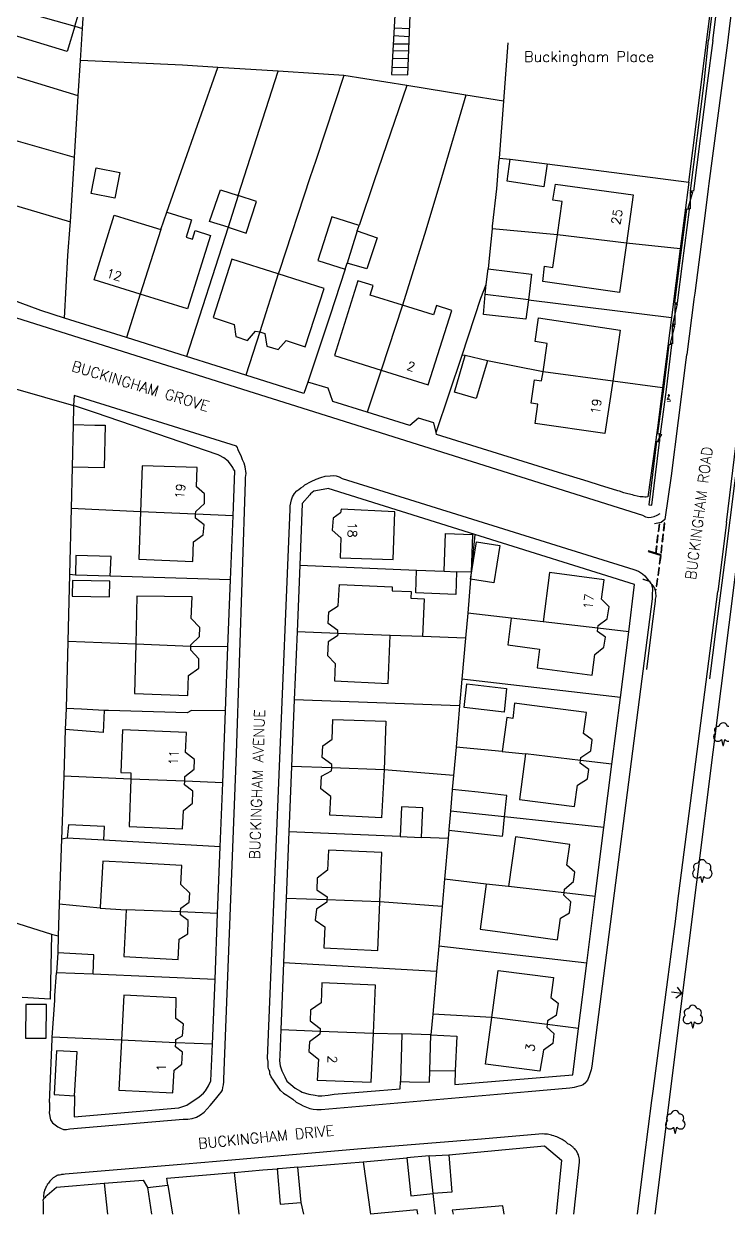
# Model space of a CAD drawing. Extents: x 427500 to 429848, y 434500 to 436505.
# Drawn here: x 428332.9 to 428426.8, y 435500 to 435658.7 of the extents above; entities that cross this region are included whole.
import ezdxf

# ---------------------------------------------------------------- set-up
doc = ezdxf.new("R2010")
doc.units = 0
doc.layers.get('0').update_dxf_attribs({"color": 222})
doc.layers.add('LPTIP_Ex_Base', color=8, linetype='Continuous')
doc.styles.add('MtXpl_Romans', font='romans__.ttf')
doc.styles.get("Standard").update_dxf_attribs({"font": 'romans.shx'})

# ---------------------------------------------------------------- blocks, each defined once
blk = doc.blocks.new('GATE')
at = {"color": 0, "linetype": 'ByBlock', "flags": 128}
for points in [[(-0.450902, 0), (-0.451904, 0.007014), (-0.455912, 0.014028), (-0.460922, 0.019038), (-0.467936, 0.023046), (-0.475952, 0.024048), (-0.482966, 0.023046), (-0.48998, 0.019038), (-0.49499, 0.014028), (-0.498998, 0.007014), (-0.5, 0), (-0.498998, -0.007014), (-0.49499, -0.014028), (-0.48998, -0.019038), (-0.482966, -0.023046), (-0.475952, -0.024048), (-0.467936, -0.023046), (-0.460922, -0.019038), (-0.455912, -0.014028), (-0.451904, -0.007014)], [(-0.475952, 0.024048), (-0.475952, 0.078156), (0.475952, -0.078156), (0.475952, -0.024048)], [(-0.475952, -0.024048), (-0.475952, -0.078156), (0.475952, 0.078156), (0.475952, 0.024048)], [(-0.450902, 0), (-0.451904, -0.007014)], [(0.5, 0), (0.498998, 0.007014), (0.49499, 0.014028), (0.48998, 0.019038), (0.482966, 0.023046), (0.475952, 0.024048), (0.467936, 0.023046), (0.460922, 0.019038), (0.455912, 0.014028), (0.451904, 0.007014), (0.450902, 0), (0.451904, -0.007014), (0.455912, -0.014028), (0.460922, -0.019038), (0.467936, -0.023046), (0.475952, -0.024048), (0.482966, -0.023046), (0.48998, -0.019038), (0.49499, -0.014028), (0.498998, -0.007014)], [(0.5, 0), (0.498998, -0.007014)]]:
    blk.add_lwpolyline(points, dxfattribs=at)
blk = doc.blocks.new('CIRCL')
at = {"color": 0, "linetype": 'ByBlock', "flags": 128}
for points in [[(0.5, 0), (0.475, 0.154), (0.404, 0.293), (0.293, 0.404), (0.154, 0.475), (0, 0.5), (-0.154, 0.475), (-0.293, 0.404), (-0.404, 0.293), (-0.475, 0.154), (-0.5, 0), (-0.475, -0.154), (-0.404, -0.293), (-0.293, -0.404), (-0.154, -0.475), (0, -0.5), (0.154, -0.475), (0.293, -0.404), (0.404, -0.293), (0.475, -0.154)], [(0.5, 0), (0.475, -0.154)]]:
    blk.add_lwpolyline(points, dxfattribs=at)

msp = doc.modelspace()

# ---------------------------------------------------------------- linework, layer by layer
at = {"layer": 'LPTIP_Ex_Base', "color": 251, "true_color": 0x636466}
for p, q in [((428421.51, 435637.6), (428426.05, 435673.35)), ((428340.7, 435658.1), (428341.43, 435669.6)), ((428330.35, 435661.05), (428339.67, 435658.39)), ((428339.67, 435658.39), (428340.65, 435661.6)), ((428382.33, 435659.87), (428381.9, 435651.95)), ((428384.05, 435651.9), (428384.4, 435659.88)), ((428338.65, 435655.05), (428329.4, 435657.85)), ((428339.67, 435658.39), (428338.65, 435655.05)), ((428339.67, 435658.39), (428340.7, 435658.1)), ((428340.43, 435653.85), (428340.7, 435658.1)), ((428384.32, 435658.04), (428382.24, 435658.15)), ((428384.23, 435656), (428382.12, 435656)), ((428382.18, 435657.15), (428384.28, 435657.04)), ((428397.4, 435656.2), (428396.82, 435648.41)), ((428384.14, 435654.04), (428382.02, 435654.1)), ((428382.07, 435655.15), (428384.19, 435655.1)), ((428340.13, 435649.1), (428324.89, 435653.78)), ((428340.13, 435649.1), (428340.43, 435653.85)), ((428354.05, 435653.2), (428340.43, 435653.85)), ((428353.85, 435639.05), (428358.73, 435652.91)), ((428358.73, 435652.91), (428354.05, 435653.2)), ((428366.77, 435652.4), (428358.73, 435652.91)), ((428381.95, 435652.95), (428384.09, 435652.9)), ((428361.46, 435635.84), (428366.77, 435652.4)), ((428372.15, 435652.06), (428366.77, 435652.4)), ((428375.55, 435651.85), (428371.8, 435640.5)), ((428375.55, 435651.85), (428372.15, 435652.06)), ((428383.95, 435650.49), (428375.55, 435651.85)), ((428381.9, 435651.95), (428384.05, 435651.9)), ((428383.95, 435650.49), (428379.6, 435637.77)), ((428391.79, 435649.23), (428383.95, 435650.49)), ((428339.62, 435640.89), (428340.13, 435649.1)), ((428391.79, 435649.23), (428388.55, 435638.2)), ((428396.82, 435648.41), (428391.79, 435649.23)), ((428396.82, 435648.41), (428396.25, 435640.8)), ((428339.62, 435640.89), (428328.12, 435644.2)), ((428339.08, 435632.31), (428339.62, 435640.89)), ((428371.8, 435640.5), (428371, 435638.2)), ((428396.15, 435640.25), (428395.9, 435636.7)), ((428396.25, 435640.8), (428396.15, 435640.25)), ((428396.25, 435640.8), (428397.7, 435640.67)), ((428397.3, 435637.75), (428397.7, 435640.67)), ((428397.7, 435640.67), (428402.65, 435640.05)), ((428402.65, 435640.05), (428402.2, 435637)), ((428402.65, 435640.05), (428421.51, 435637.6)), ((428341.84, 435636.09), (428342.52, 435639.54)), ((428342.52, 435639.54), (428345.69, 435638.91)), ((428345.69, 435638.91), (428345, 435635.47)), ((428351.93, 435633.59), (428353.85, 435639.05)), ((428319.34, 435638.22), (428339.08, 435632.31)), ((428371, 435638.2), (428366.95, 435625.85)), ((428379.6, 435637.77), (428377.57, 435631.82)), ((428388.55, 435638.2), (428386.45, 435631.2)), ((428395.9, 435636.7), (428395.3, 435631.75)), ((428402.2, 435637), (428397.3, 435637.75)), ((428403.4, 435635.2), (428403.75, 435637.35)), ((428403.75, 435637.35), (428414.11, 435635.91)), ((428421.51, 435637.6), (428420.38, 435628.7)), ((428345, 435635.47), (428341.84, 435636.09)), ((428357.65, 435632.35), (428359.1, 435636.6)), ((428359.1, 435636.6), (428361.46, 435635.84)), ((428361.46, 435635.84), (428360.1, 435631.6)), ((428363.9, 435635.05), (428361.46, 435635.84)), ((428362.5, 435630.8), (428363.9, 435635.05)), ((428404.65, 435635.05), (428403.4, 435635.2)), ((428404.02, 435630.6), (428404.65, 435635.05)), ((428414.11, 435635.91), (428413.21, 435629.47)), ((428351.12, 435631.3), (428351.93, 435633.59)), ((428351.93, 435633.59), (428355.22, 435632.58)), ((428287.8, 435633.45), (428363.57, 435609.54)), ((428339.05, 435631.85), (428339.08, 435632.31)), ((428342.25, 435624.6), (428344.93, 435633.21)), ((428344.93, 435633.21), (428346.9, 435632.6)), ((428346.9, 435632.6), (428351.12, 435631.3)), ((428355.22, 435632.58), (428354.51, 435630.26)), ((428360.1, 435631.6), (428357.65, 435632.35)), ((428373.94, 435632.98), (428372.08, 435627.18)), ((428377.57, 435631.82), (428373.94, 435632.98)), ((428338.75, 435627.83), (428339.05, 435631.85)), ((428351.12, 435631.3), (428348.4, 435622.67)), ((428360.1, 435631.6), (428354.57, 435614.36)), ((428357.75, 435630.5), (428354.7, 435620.7)), ((428355.35, 435630), (428355.7, 435631.15)), ((428355.7, 435631.15), (428357.75, 435630.5)), ((428360.1, 435631.6), (428362.5, 435630.8)), ((428377.32, 435631.1), (428375.97, 435626.83)), ((428377.32, 435631.1), (428377.57, 435631.82)), ((428377.32, 435631.1), (428380, 435630.2)), ((428386.45, 435631.2), (428383.34, 435621.21)), ((428395.3, 435631.4), (428394.95, 435627.9)), ((428395.3, 435631.75), (428395.3, 435631.4)), ((428404.02, 435630.6), (428395.3, 435631.4)), ((428403.4, 435626.25), (428404.02, 435630.6)), ((428413.21, 435629.47), (428404.02, 435630.6)), ((428354.51, 435630.26), (428355.35, 435630)), ((428380, 435630.2), (428378.6, 435626.05)), ((428413.21, 435629.47), (428412.3, 435622.9)), ((428420.38, 435628.7), (428413.21, 435629.47)), ((428420.38, 435628.7), (428419.22, 435619.58)), ((428338.28, 435619.48), (428338.75, 435627.83)), ((428360.6, 435627.35), (428358.1, 435619.55)), ((428366.8, 435625.38), (428360.6, 435627.35)), ((428372.08, 435627.18), (428375.7, 435626.01)), ((428394.95, 435627.9), (428394.76, 435626.07)), ((428366.95, 435625.85), (428366.8, 435625.38)), ((428375.7, 435626.01), (428373.65, 435619.76)), ((428375.7, 435626.01), (428375.97, 435626.83)), ((428378.6, 435626.05), (428375.97, 435626.83)), ((428394.53, 435623.97), (428394.76, 435626.07)), ((428394.76, 435626.07), (428400.57, 435625.34)), ((428402.05, 435624.35), (428402.3, 435626.4)), ((428402.3, 435626.4), (428403.4, 435626.25)), ((428348.4, 435622.67), (428342.25, 435624.6)), ((428366.8, 435625.38), (428364.32, 435617.66)), ((428372.9, 435623.45), (428366.8, 435625.38)), ((428377.42, 435624.46), (428374.3, 435614.5)), ((428379.45, 435623.85), (428377.42, 435624.46)), ((428393.8, 435622.15), (428394.53, 435623.97)), ((428394.38, 435622.62), (428394.53, 435623.97)), ((428400.57, 435625.34), (428400.14, 435621.9)), ((428412.3, 435622.9), (428402.05, 435624.35)), ((428348.4, 435622.67), (428346.58, 435616.88)), ((428354.7, 435620.7), (428348.4, 435622.67)), ((428370.4, 435615.65), (428372.9, 435623.45)), ((428379.05, 435622.55), (428379.45, 435623.85)), ((428383.34, 435621.21), (428379.05, 435622.55)), ((428394.15, 435619.95), (428394.38, 435622.62)), ((428400.14, 435621.9), (428394.38, 435622.62)), ((428335.15, 435620.5), (428331.17, 435621.95)), ((428383.34, 435621.21), (428380.51, 435612.56)), ((428387.5, 435619.9), (428383.34, 435621.21)), ((428387.9, 435621.15), (428387.5, 435619.9)), ((428389.95, 435620.5), (428387.9, 435621.15)), ((428391.31, 435614.53), (428393.8, 435622.15)), ((428400.14, 435621.9), (428399.8, 435619.35)), ((428400.14, 435621.9), (428419.22, 435619.58)), ((428338.28, 435619.48), (428335.15, 435620.5)), ((428346.58, 435616.88), (428338.28, 435619.48)), ((428358.1, 435619.55), (428360.9, 435618.65)), ((428373.65, 435619.76), (428370.75, 435610.95)), ((428386.8, 435610.6), (428389.95, 435620.5)), ((428399.8, 435619.35), (428394.15, 435619.95)), ((428401.05, 435616.35), (428401.5, 435619.5)), ((428401.5, 435619.5), (428412.39, 435617.89)), ((428419.22, 435619.58), (428418.03, 435610.2)), ((428360.9, 435618.65), (428361.15, 435617.05)), ((428364.32, 435617.66), (428362.46, 435611.88)), ((428362.7, 435616.5), (428363.75, 435617.75)), ((428363.75, 435617.75), (428364.32, 435617.66)), ((428364.32, 435617.66), (428365, 435617.45)), ((428412.39, 435617.89), (428411.38, 435611.09)), ((428426.57, 435592.25), (428429.75, 435618.5)), ((428354.57, 435614.36), (428346.58, 435616.88)), ((428361.15, 435617.05), (428362.7, 435616.5)), ((428365, 435617.45), (428365.25, 435615.75)), ((428366.8, 435615.3), (428367.85, 435616.5)), ((428367.85, 435616.5), (428370.4, 435615.65)), ((428402.65, 435616.1), (428401.05, 435616.35)), ((428402.09, 435612.34), (428402.65, 435616.1)), ((428365.25, 435615.75), (428366.8, 435615.3)), ((428374.3, 435614.5), (428380.51, 435612.56)), ((428387.84, 435604.22), (428391.31, 435614.53)), ((428390.3, 435609.6), (428391.7, 435614.5)), ((428391.7, 435614.5), (428391.31, 435614.53)), ((428394.68, 435613.8), (428391.7, 435614.5)), ((428362.46, 435611.88), (428354.57, 435614.36)), ((428394.68, 435613.8), (428393.2, 435608.75)), ((428402.09, 435612.34), (428394.68, 435613.8)), ((428370.2, 435609.45), (428362.46, 435611.88)), ((428380.51, 435612.56), (428378.66, 435606.92)), ((428380.51, 435612.56), (428386.8, 435610.6)), ((428400.5, 435608.15), (428400.95, 435611.25)), ((428400.95, 435611.25), (428401.9, 435611.1)), ((428401.9, 435611.1), (428402.09, 435612.34)), ((428411.38, 435611.09), (428402.09, 435612.34)), ((428331.75, 435610.06), (428339.51, 435607.85)), ((428370.75, 435610.95), (428370.2, 435609.45)), ((428373.45, 435610.15), (428370.75, 435610.95)), ((428374.05, 435608.35), (428373.45, 435610.15)), ((428411.38, 435611.09), (428410.35, 435604.1)), ((428418.03, 435610.2), (428411.38, 435611.09)), ((428418.03, 435610.2), (428417.35, 435604.85)), ((428339.6, 435609.15), (428339.51, 435607.85)), ((428361.25, 435602.4), (428339.6, 435609.15)), ((428363.57, 435609.54), (428373.17, 435606.51)), ((428378.66, 435606.92), (428374.05, 435608.35)), ((428393.2, 435608.75), (428390.3, 435609.6)), ((428401.4, 435608), (428400.5, 435608.15)), ((428339.49, 435607.55), (428339.45, 435605.3)), ((428339.51, 435607.85), (428339.49, 435607.55)), ((428342.45, 435606.84), (428339.51, 435607.85)), ((428358.8, 435601.25), (428342.45, 435606.84)), ((428373.17, 435606.51), (428415.35, 435593.2)), ((428384.35, 435605.15), (428378.66, 435606.92)), ((428401.05, 435605.45), (428401.4, 435608)), ((428339.45, 435605.3), (428339.32, 435599.63)), ((428339.45, 435605.3), (428342.35, 435605.23)), ((428342.35, 435605.23), (428343.71, 435605.2)), ((428343.71, 435605.2), (428343.58, 435599.53)), ((428385.5, 435606.15), (428384.35, 435605.15)), ((428387.55, 435605.5), (428385.5, 435606.15)), ((428387.84, 435604.22), (428387.55, 435605.5)), ((428410.35, 435604.1), (428401.05, 435605.45)), ((428387.9, 435603.95), (428387.84, 435604.22)), ((428404.15, 435598.9), (428387.9, 435603.95)), ((428417.35, 435604.85), (428416.05, 435595.65)), ((428421.54, 435535.8), (428430.15, 435604.4)), ((428361.35, 435602.25), (428361.25, 435602.4)), ((428361.4, 435602.05), (428361.35, 435602.25)), ((428361.5, 435601.8), (428361.4, 435602.05)), ((428361.85, 435601.1), (428361.5, 435601.8)), ((428358.95, 435601.15), (428358.8, 435601.25)), ((428359.55, 435600.85), (428358.95, 435601.15)), ((428360.1, 435600.4), (428359.55, 435600.85)), ((428360.45, 435600), (428360.1, 435600.4)), ((428362.05, 435600.6), (428361.85, 435601.1)), ((428362.25, 435600.15), (428362.05, 435600.6)), ((428362.4, 435599.65), (428362.25, 435600.15)), ((428339.32, 435599.63), (428339.17, 435594.1)), ((428343.58, 435599.53), (428339.32, 435599.63)), ((428348.65, 435599.8), (428348.43, 435593.67)), ((428356, 435599.55), (428348.65, 435599.8)), ((428355.9, 435597), (428356, 435599.55)), ((428360.75, 435599.55), (428360.45, 435600)), ((428360.85, 435599.35), (428360.75, 435599.55)), ((428360.77, 435593.1), (428361, 435599.1)), ((428361, 435599.1), (428360.85, 435599.35)), ((428362.5, 435598.75), (428362.4, 435599.65)), ((428362.45, 435598.25), (428362.5, 435598.75)), ((428408.1, 435597.7), (428404.15, 435598.9)), ((428356.95, 435596.05), (428355.9, 435597)), ((428361.25, 435561.45), (428362.45, 435597.7)), ((428362.45, 435597.7), (428362.45, 435598.25)), ((428369.8, 435596.85), (428370.1, 435597.05)), ((428370.1, 435597.05), (428370.35, 435597.25)), ((428370.35, 435597.25), (428371.2, 435597.7)), ((428371.2, 435597.7), (428371.85, 435598)), ((428371.85, 435598), (428372.45, 435598.25)), ((428372.45, 435598.25), (428373.05, 435598.4)), ((428373.05, 435598.4), (428373.7, 435598.45)), ((428373.7, 435598.45), (428374.1, 435598.5)), ((428374.1, 435598.5), (428374.5, 435598.45)), ((428374.5, 435598.45), (428374.9, 435598.3)), ((428374.9, 435598.3), (428375.3, 435598.1)), ((428375.3, 435598.1), (428414.2, 435585.95)), ((428409.6, 435597.2), (428408.1, 435597.7)), ((428412.05, 435596.45), (428409.6, 435597.2)), ((428356.95, 435594.75), (428356.95, 435596.05)), ((428368.55, 435595.25), (428368.7, 435595.65)), ((428368.7, 435595.65), (428368.95, 435596.1)), ((428368.95, 435596.1), (428369.25, 435596.45)), ((428369.25, 435596.45), (428369.55, 435596.65)), ((428369.55, 435596.65), (428369.8, 435596.85)), ((428371, 435595.9), (428370, 435594.75)), ((428371.1, 435596.05), (428371, 435595.9)), ((428371.55, 435596.4), (428371.1, 435596.05)), ((428373.25, 435596.7), (428371.55, 435596.4)), ((428373.45, 435596.75), (428373.25, 435596.7)), ((428392.98, 435590.63), (428373.45, 435596.75)), ((428412.3, 435596.4), (428412.05, 435596.45)), ((428412.85, 435596.2), (428412.3, 435596.4)), ((428413.4, 435596.05), (428412.85, 435596.2)), ((428414, 435595.9), (428413.4, 435596.05)), ((428414.25, 435595.85), (428414, 435595.9)), ((428415.05, 435595.65), (428414.25, 435595.85)), ((428415.45, 435595.65), (428415.05, 435595.65)), ((428415.65, 435595.6), (428415.45, 435595.65)), ((428415.85, 435595.6), (428415.65, 435595.6)), ((428416.05, 435595.65), (428415.85, 435595.6)), ((428339.17, 435594.1), (428338.95, 435585.3)), ((428348.43, 435593.67), (428339.17, 435594.1)), ((428355.8, 435593.7), (428356.95, 435594.75)), ((428366.9, 435558.65), (428368.4, 435594)), ((428368.4, 435594.45), (428368.45, 435594.85)), ((428368.4, 435594), (428368.4, 435594.45)), ((428368.45, 435594.85), (428368.55, 435595.25)), ((428370, 435594.75), (428369.67, 435586.56)), ((428375.2, 435594), (428375.1, 435593.5)), ((428382.35, 435593.65), (428375.2, 435594)), ((428348.43, 435593.67), (428348.2, 435587.35)), ((428355.78, 435593.33), (428348.43, 435593.67)), ((428355.75, 435592.8), (428355.78, 435593.33)), ((428356.9, 435591.9), (428355.75, 435592.8)), ((428355.78, 435593.33), (428355.8, 435593.7)), ((428360.77, 435593.1), (428355.78, 435593.33)), ((428360.44, 435584.6), (428360.77, 435593.1)), ((428374.1, 435592.8), (428374, 435591.2)), ((428375.1, 435593.5), (428374.1, 435592.8)), ((428382.1, 435587.3), (428382.35, 435593.65)), ((428415.35, 435593.2), (428415.75, 435593)), ((428415.75, 435593), (428416.2, 435592.9)), ((428416.2, 435592.9), (428416.5, 435592.95)), ((428416.5, 435592.95), (428416.9, 435593.05)), ((428416.9, 435593.05), (428417.3, 435593.2)), ((428417.3, 435593.2), (428417.7, 435593.45)), ((428426.57, 435592.25), (428425.39, 435583.04)), ((428356.8, 435590.6), (428356.9, 435591.9)), ((428374, 435591.2), (428375.15, 435590.2)), ((428388.92, 435585.73), (428389.11, 435590.78)), ((428389.11, 435590.78), (428392.71, 435590.65)), ((428392.71, 435590.65), (428392.52, 435585.6)), ((428392.98, 435590.63), (428392.52, 435585.6)), ((428414.3, 435583.95), (428392.98, 435590.63)), ((428355.4, 435587.05), (428355.5, 435589.65)), ((428355.5, 435589.65), (428356.8, 435590.6)), ((428375.15, 435590.2), (428375.05, 435587.5)), ((428392.44, 435584.69), (428393.22, 435589.67)), ((428393.22, 435589.67), (428396.32, 435589.18)), ((428396.32, 435589.18), (428395.53, 435584.2)), ((428339.8, 435587.85), (428339.75, 435585.22)), ((428344.5, 435587.7), (428339.8, 435587.85)), ((428344.37, 435585.07), (428344.5, 435587.7)), ((428375.05, 435587.5), (428382.1, 435587.3)), ((428348.2, 435587.35), (428355.4, 435587.05)), ((428369.67, 435586.56), (428369.3, 435577.66)), ((428369.67, 435586.56), (428385.23, 435585.88)), ((428385.15, 435582.85), (428385.23, 435585.88)), ((428385.23, 435585.88), (428388.92, 435585.73)), ((428414.2, 435585.95), (428414.8, 435585.75)), ((428338.95, 435585.3), (428338.73, 435576.35)), ((428339.75, 435585.22), (428338.95, 435585.3)), ((428339.35, 435584.5), (428339.3, 435582.4)), ((428344.35, 435584.4), (428339.35, 435584.5)), ((428344.37, 435585.07), (428339.75, 435585.22)), ((428344.3, 435582.3), (428344.35, 435584.4)), ((428360.44, 435584.6), (428344.37, 435585.07)), ((428360.09, 435575.65), (428360.44, 435584.6)), ((428388.92, 435585.73), (428390.57, 435585.67)), ((428390.57, 435585.67), (428390.45, 435582.65)), ((428392.52, 435585.6), (428390.57, 435585.67)), ((428392.44, 435584.69), (428392.05, 435580.16)), ((428392.52, 435585.6), (428392.44, 435584.69)), ((428395.53, 435584.2), (428392.44, 435584.69)), ((428402.95, 435585.55), (428402.1, 435578.99)), ((428410.25, 435584.6), (428402.95, 435585.55)), ((428409.9, 435582), (428410.25, 435584.6)), ((428414.8, 435585.75), (428415.35, 435585.4)), ((428415.35, 435585.4), (428415.65, 435585.1)), ((428415.65, 435585.1), (428416.15, 435584.5)), ((428416.15, 435584.5), (428416.4, 435584.25)), ((428374.8, 435581.1), (428374.95, 435583.95)), ((428374.95, 435583.95), (428382, 435583.65)), ((428382, 435583.65), (428381.98, 435583.13)), ((428381.98, 435583.13), (428384.5, 435583.02)), ((428384.5, 435583.02), (428384.46, 435582.13)), ((428390.45, 435582.65), (428385.15, 435582.85)), ((428413.51, 435577.66), (428414.3, 435583.95)), ((428416.4, 435584.25), (428416.55, 435583.95)), ((428416.55, 435583.95), (428416.65, 435583.65)), ((428416.65, 435583.65), (428416.7, 435583.4)), ((428416.7, 435583.1), (428416.65, 435582.85)), ((428416.65, 435582.85), (428416.65, 435582.05)), ((428416.7, 435583.4), (428416.7, 435583.1)), ((428420.04, 435541.37), (428425.39, 435583.04)), ((428339.3, 435582.4), (428344.3, 435582.3)), ((428347.95, 435582.4), (428347.8, 435576)), ((428355.3, 435582.3), (428347.95, 435582.4)), ((428355.2, 435579.45), (428355.3, 435582.3)), ((428373.55, 435580.3), (428374.8, 435581.1)), ((428384.46, 435582.13), (428386.26, 435582.05)), ((428386.26, 435582.05), (428386.04, 435577.02)), ((428416.65, 435582.05), (428408.6, 435519.75)), ((428410.9, 435581), (428409.9, 435582)), ((428373.45, 435578.75), (428373.55, 435580.3)), ((428392.05, 435580.16), (428391.75, 435576.8)), ((428397.85, 435579.48), (428392.05, 435580.16)), ((428410.65, 435579.4), (428410.9, 435581)), ((428356.35, 435578.25), (428355.2, 435579.45)), ((428356.3, 435577.05), (428356.35, 435578.25)), ((428374.75, 435577.85), (428373.45, 435578.75)), ((428397.85, 435579.48), (428397.39, 435575.9)), ((428402.1, 435578.99), (428397.85, 435579.48)), ((428409.4, 435578.13), (428402.1, 435578.99)), ((428409.35, 435577.7), (428409.4, 435578.13)), ((428409.4, 435578.13), (428409.45, 435578.5)), ((428413.51, 435577.66), (428409.4, 435578.13)), ((428409.45, 435578.5), (428410.65, 435579.4)), ((428338.73, 435576.35), (428338.5, 435567.45)), ((428347.8, 435576), (428338.73, 435576.35)), ((428355.15, 435575.9), (428356.3, 435577.05)), ((428369.3, 435577.66), (428368.93, 435568.6)), ((428374.72, 435577.45), (428369.3, 435577.66)), ((428374.7, 435577.1), (428373.45, 435576.3)), ((428374.72, 435577.45), (428374.7, 435577.1)), ((428374.72, 435577.45), (428374.75, 435577.85)), ((428381.72, 435577.18), (428374.72, 435577.45)), ((428381.45, 435570.75), (428381.72, 435577.18)), ((428386.04, 435577.02), (428381.72, 435577.18)), ((428391.75, 435576.8), (428386.04, 435577.02)), ((428391.75, 435576.8), (428391.28, 435571.36)), ((428410.4, 435576.95), (428409.35, 435577.7)), ((428410.2, 435575.6), (428410.4, 435576.95)), ((428412.4, 435568.88), (428413.51, 435577.66)), ((428347.8, 435576), (428347.65, 435569.45)), ((428355.15, 435575.7), (428347.8, 435576)), ((428355.15, 435575.7), (428355.15, 435575.9)), ((428355.15, 435575.2), (428355.15, 435575.7)), ((428360.09, 435575.65), (428355.15, 435575.7)), ((428356.2, 435574.05), (428355.15, 435575.2)), ((428359.76, 435567.1), (428360.09, 435575.65)), ((428373.45, 435576.3), (428373.35, 435574.5)), ((428397.39, 435575.9), (428401.62, 435575.34)), ((428401.62, 435575.34), (428401.3, 435572.85)), ((428409, 435574.65), (428410.2, 435575.6)), ((428356.2, 435572.8), (428356.2, 435574.05)), ((428373.35, 435574.5), (428374.4, 435573.45)), ((428374.4, 435573.45), (428374.3, 435571.1)), ((428408.64, 435571.89), (428409, 435574.65)), ((428354.75, 435569.17), (428354.85, 435571.85)), ((428354.85, 435571.85), (428356.2, 435572.8)), ((428401.3, 435572.85), (428408.64, 435571.89)), ((428374.3, 435571.1), (428381.45, 435570.75)), ((428391.28, 435571.36), (428390.97, 435567.79)), ((428412.4, 435568.88), (428391.28, 435571.36)), ((428391.6, 435567.55), (428391.95, 435570.7)), ((428391.95, 435570.7), (428397.2, 435570.1)), ((428397.2, 435570.1), (428396.9, 435566.95)), ((428347.65, 435569.45), (428354.75, 435569.17)), ((428368.93, 435568.6), (428368.57, 435559.7)), ((428390.97, 435567.79), (428368.93, 435568.6)), ((428411.28, 435560.01), (428412.4, 435568.88)), ((428338.5, 435567.45), (428338.4, 435564.62)), ((428340.56, 435567.33), (428338.5, 435567.45)), ((428343.6, 435567.15), (428340.56, 435567.33)), ((428343.6, 435567.15), (428343.45, 435564.25)), ((428344.15, 435567.14), (428343.6, 435567.15)), ((428354.65, 435566.85), (428344.15, 435567.14)), ((428355.25, 435567.15), (428354.65, 435566.85)), ((428359.76, 435567.1), (428355.25, 435567.15)), ((428359.39, 435557.5), (428359.76, 435567.1)), ((428390.97, 435567.79), (428390.49, 435562.26)), ((428396.9, 435566.95), (428391.6, 435567.55)), ((428398.31, 435568.15), (428398.05, 435566.11)), ((428400.6, 435567.85), (428398.31, 435568.15)), ((428407.9, 435566.9), (428400.6, 435567.85)), ((428407.5, 435564.1), (428407.9, 435566.9)), ((428374, 435563.35), (428374.05, 435565.95)), ((428374.05, 435565.95), (428381.15, 435565.75)), ((428381.15, 435565.75), (428380.92, 435559.25)), ((428397.25, 435566.21), (428396.66, 435561.69)), ((428398.05, 435566.11), (428397.25, 435566.21)), ((428338.4, 435564.62), (428338.19, 435558.41)), ((428343.45, 435564.25), (428338.4, 435564.62)), ((428346.05, 435564.6), (428345.8, 435558.9)), ((428354.55, 435564.25), (428346.05, 435564.6)), ((428354.45, 435561.55), (428354.55, 435564.25)), ((428408.65, 435563.25), (428407.5, 435564.1)), ((428372.65, 435560.9), (428372.75, 435562.45)), ((428372.75, 435562.45), (428374, 435563.35)), ((428390.49, 435562.26), (428390.16, 435558.5)), ((428396.66, 435561.69), (428390.49, 435562.26)), ((428408.45, 435561.8), (428408.65, 435563.25)), ((428355.65, 435560.65), (428354.45, 435561.55)), ((428355.6, 435559.35), (428355.65, 435560.65)), ((428359.55, 435518), (428361.25, 435561.45)), ((428373.95, 435559.95), (428372.65, 435560.9)), ((428396.66, 435561.69), (428399.76, 435561.4)), ((428399.76, 435561.4), (428398.95, 435555.3)), ((428407.1, 435560.51), (428399.76, 435561.4)), ((428407.05, 435560.15), (428407.1, 435560.51)), ((428407.1, 435560.51), (428407.15, 435560.9)), ((428411.28, 435560.01), (428407.1, 435560.51)), ((428407.15, 435560.9), (428408.45, 435561.8)), ((428345.8, 435558.9), (428347.15, 435558.85)), ((428354.35, 435558.35), (428355.6, 435559.35)), ((428368.57, 435559.7), (428368.22, 435551)), ((428373.92, 435559.51), (428368.57, 435559.7)), ((428372.55, 435558.4), (428373.9, 435559.1)), ((428373.9, 435559.1), (428373.92, 435559.51)), ((428373.92, 435559.51), (428373.95, 435559.95)), ((428380.92, 435559.25), (428373.92, 435559.51)), ((428380.92, 435559.25), (428380.55, 435552.85)), ((428390.16, 435558.5), (428380.92, 435559.25)), ((428408.2, 435559.3), (428407.05, 435560.15)), ((428408, 435558.05), (428408.2, 435559.3)), ((428410.21, 435551.55), (428411.28, 435560.01)), ((428338.19, 435558.41), (428337.91, 435550.02)), ((428347.12, 435558.02), (428338.19, 435558.41)), ((428347.12, 435558.02), (428346.9, 435551.7)), ((428347.15, 435558.85), (428347.12, 435558.02)), ((428354.32, 435557.72), (428347.12, 435558.02)), ((428354.3, 435557.25), (428354.32, 435557.72)), ((428354.32, 435557.72), (428354.35, 435558.35)), ((428359.39, 435557.5), (428354.32, 435557.72)), ((428359.06, 435549), (428359.39, 435557.5)), ((428365.35, 435520.75), (428366.9, 435558.65)), ((428372.45, 435556.7), (428372.55, 435558.4)), ((428390.16, 435558.5), (428390, 435556.63)), ((428406.7, 435557.2), (428408, 435558.05)), ((428355.4, 435556.4), (428354.3, 435557.25)), ((428355.35, 435554.8), (428355.4, 435556.4)), ((428373.8, 435555.7), (428372.45, 435556.7)), ((428373.65, 435553.2), (428373.8, 435555.7)), ((428389.99, 435556.56), (428389.75, 435553.76)), ((428390, 435556.63), (428389.99, 435556.56)), ((428393.44, 435556.26), (428390, 435556.63)), ((428397.22, 435555.85), (428393.44, 435556.26)), ((428396.97, 435552.98), (428397.28, 435555.85)), ((428397.28, 435555.85), (428397.22, 435555.85)), ((428406.3, 435554.35), (428406.7, 435557.2)), ((428354.15, 435553.85), (428355.35, 435554.8)), ((428383.21, 435554.3), (428383.04, 435550.37)), ((428386.06, 435554.18), (428383.21, 435554.3)), ((428385.89, 435550.25), (428386.06, 435554.18)), ((428398.95, 435555.3), (428406.3, 435554.35)), ((428354.01, 435551.4), (428354.15, 435553.85)), ((428380.55, 435552.85), (428373.65, 435553.2)), ((428389.75, 435553.76), (428389.53, 435551.28)), ((428396.97, 435552.98), (428389.75, 435553.76)), ((428396.72, 435550.65), (428396.97, 435552.98)), ((428410.21, 435551.55), (428396.97, 435552.98)), ((428338.85, 435551.9), (428338.67, 435550.12)), ((428343.65, 435551.7), (428338.85, 435551.9)), ((428343.55, 435549.86), (428343.65, 435551.7)), ((428346.9, 435551.7), (428354.01, 435551.4)), ((428368.22, 435551), (428367.85, 435542.1)), ((428383.04, 435550.37), (428368.22, 435551)), ((428389.53, 435551.19), (428389.43, 435550.1)), ((428389.53, 435551.28), (428389.53, 435551.19)), ((428389.53, 435551.19), (428396.69, 435550.42)), ((428409.05, 435542.36), (428410.21, 435551.55)), ((428337.91, 435550.02), (428337.61, 435541.35)), ((428338.67, 435550.12), (428337.91, 435550.02)), ((428343.55, 435549.86), (428338.67, 435550.12)), ((428359.06, 435549), (428343.55, 435549.86)), ((428383.04, 435550.37), (428385.89, 435550.25)), ((428389.43, 435550.1), (428385.89, 435550.25)), ((428389.43, 435550.1), (428388.95, 435544.66)), ((428396.69, 435550.42), (428396.72, 435550.65)), ((428398.4, 435550.3), (428397.51, 435543.68)), ((428405.65, 435549.3), (428398.4, 435550.3)), ((428358.71, 435540.1), (428359.06, 435549)), ((428373.5, 435548.55), (428373.35, 435545.85)), ((428380.6, 435548.22), (428373.5, 435548.55)), ((428380.32, 435541.65), (428380.6, 435548.22)), ((428405.25, 435546.55), (428405.65, 435549.3)), ((428343.4, 435547.08), (428343.06, 435540.96)), ((428346.85, 435546.9), (428343.4, 435547.08)), ((428353.95, 435546.5), (428346.85, 435546.9)), ((428353.8, 435543.95), (428353.95, 435546.5)), ((428406.35, 435545.6), (428405.25, 435546.55)), ((428372, 435544.8), (428371.95, 435543.25)), ((428373.35, 435545.85), (428372, 435544.8)), ((428388.95, 435544.66), (428388.64, 435541.01)), ((428394.52, 435544.02), (428388.95, 435544.66)), ((428406.15, 435544.35), (428406.35, 435545.6)), ((428355, 435542.8), (428353.8, 435543.95)), ((428371.95, 435543.25), (428373.3, 435542.3)), ((428394.52, 435544.02), (428393.72, 435538)), ((428397.51, 435543.68), (428394.52, 435544.02)), ((428404.89, 435542.84), (428397.51, 435543.68)), ((428404.89, 435542.84), (428404.95, 435543.35)), ((428404.95, 435543.35), (428406.15, 435544.35)), ((428353.8, 435540.8), (428354.9, 435541.6)), ((428354.9, 435541.6), (428355, 435542.8)), ((428367.85, 435542.1), (428367.5, 435533.5)), ((428373.27, 435541.9), (428367.85, 435542.1)), ((428373.25, 435541.6), (428371.9, 435540.65)), ((428373.27, 435541.9), (428373.25, 435541.6)), ((428373.3, 435542.3), (428373.27, 435541.9)), ((428380.32, 435541.65), (428373.27, 435541.9)), ((428380.05, 435535.15), (428380.32, 435541.65)), ((428388.64, 435541.01), (428380.32, 435541.65)), ((428404.85, 435542.55), (428404.89, 435542.84)), ((428405.8, 435541.65), (428404.85, 435542.55)), ((428409.05, 435542.36), (428404.89, 435542.84)), ((428405.6, 435540.2), (428405.8, 435541.65)), ((428407.93, 435533.46), (428409.05, 435542.36)), ((428337.61, 435541.35), (428337.47, 435537.1)), ((428343.05, 435540.79), (428337.61, 435541.35)), ((428343.06, 435540.96), (428343.05, 435540.79)), ((428343.05, 435540.79), (428346.52, 435540.6)), ((428346.52, 435540.6), (428346.2, 435534.35)), ((428353.77, 435540.3), (428346.52, 435540.6)), ((428353.75, 435539.9), (428353.77, 435540.3)), ((428354.8, 435539.15), (428353.75, 435539.9)), ((428353.77, 435540.3), (428353.8, 435540.8)), ((428358.71, 435540.1), (428353.77, 435540.3)), ((428358.37, 435531.3), (428358.71, 435540.1)), ((428371.9, 435540.65), (428371.7, 435539.2)), ((428388.64, 435541.01), (428388.18, 435535.75)), ((428404.4, 435539.45), (428405.6, 435540.2)), ((428419.69, 435538.69), (428420.03, 435541.31)), ((428420.03, 435541.31), (428420.04, 435541.37)), ((428329.5, 435539.55), (428336.58, 435537.34)), ((428354.75, 435537.4), (428354.8, 435539.15)), ((428371.7, 435539.2), (428373, 435538.3)), ((428373, 435538.3), (428372.85, 435535.5)), ((428404, 435536.6), (428404.4, 435539.45)), ((428419.6, 435538.04), (428419.69, 435538.69)), ((428336.58, 435537.34), (428336.4, 435528.69)), ((428336.58, 435537.34), (428337.47, 435537.1)), ((428337.47, 435537.1), (428337.39, 435534.84)), ((428353.45, 435533.95), (428353.6, 435536.65)), ((428353.6, 435536.65), (428354.75, 435537.4)), ((428393.72, 435538), (428396.7, 435537.6)), ((428396.7, 435537.6), (428404, 435536.6)), ((428418.72, 435531.31), (428419.6, 435538.04)), ((428372.85, 435535.5), (428380.05, 435535.15)), ((428388.18, 435535.75), (428387.88, 435532.35)), ((428407.93, 435533.46), (428388.18, 435535.75)), ((428421.1, 435532.32), (428421.54, 435535.8)), ((428337.39, 435534.84), (428337.23, 435532.2)), ((428342.2, 435534.6), (428337.39, 435534.84)), ((428342.1, 435532), (428342.2, 435534.6)), ((428346.2, 435534.35), (428353.45, 435533.95)), ((428367.5, 435533.5), (428367.14, 435524.61)), ((428387.88, 435532.35), (428367.5, 435533.5)), ((428337.03, 435529.17), (428337.23, 435532.2)), ((428342.1, 435532), (428337.23, 435532.2)), ((428358.37, 435531.3), (428342.1, 435532)), ((428387.88, 435532.35), (428387.39, 435526.66)), ((428395.27, 435526.23), (428396.1, 435532.5)), ((428396.1, 435532.5), (428403.5, 435531.55)), ((428406.83, 435524.75), (428407.93, 435533.46)), ((428417.05, 435500), (428421.1, 435532.32)), ((428358.04, 435522.65), (428358.37, 435531.3)), ((428372.6, 435530.85), (428372.5, 435528.2)), ((428379.75, 435530.55), (428372.6, 435530.85)), ((428379.48, 435524.15), (428379.75, 435530.55)), ((428403.5, 435531.55), (428403.15, 435528.9)), ((428416.76, 435516.39), (428418.72, 435531.31)), ((428336.4, 435528.69), (428332.65, 435528.91)), ((428337, 435528.5), (428337.03, 435529.17)), ((428346.2, 435529.2), (428345.89, 435523.2)), ((428353.2, 435528.85), (428346.2, 435529.2)), ((428353.15, 435526.1), (428353.2, 435528.85)), ((428403.15, 435528.9), (428404.1, 435528.15)), ((428333.15, 435527.95), (428333.1, 435523.45)), ((428335.9, 435527.95), (428333.15, 435527.95)), ((428335.85, 435523.45), (428335.9, 435527.95)), ((428336.67, 435523.61), (428337, 435528.5)), ((428371.1, 435527.2), (428371.05, 435525.8)), ((428372.5, 435528.2), (428371.1, 435527.2)), ((428404.1, 435528.15), (428403.85, 435526.5)), ((428354.15, 435525.35), (428353.15, 435526.1)), ((428371.05, 435525.8), (428372.4, 435524.75)), ((428387.39, 435526.66), (428387.15, 435523.93)), ((428395.27, 435526.23), (428387.39, 435526.66)), ((428394.44, 435520), (428395.27, 435526.23)), ((428402.64, 435525.29), (428395.27, 435526.23)), ((428402.7, 435525.8), (428402.64, 435525.29)), ((428403.85, 435526.5), (428402.7, 435525.8)), ((428354.05, 435523.8), (428354.15, 435525.35)), ((428367.14, 435524.61), (428367, 435521.15)), ((428367.14, 435524.61), (428372.38, 435524.41)), ((428372.35, 435524), (428370.95, 435523)), ((428372.38, 435524.41), (428372.35, 435524)), ((428372.4, 435524.75), (428372.38, 435524.41)), ((428372.38, 435524.41), (428379.48, 435524.15)), ((428379.2, 435517.6), (428379.48, 435524.15)), ((428379.48, 435524.15), (428383.27, 435524.04)), ((428383.27, 435524), (428383.09, 435517.71)), ((428383.27, 435524.04), (428383.27, 435524)), ((428387.15, 435523.93), (428383.27, 435524.04)), ((428402.64, 435525.29), (428402.6, 435524.95)), ((428402.6, 435524.95), (428403.55, 435524.1)), ((428406.83, 435524.75), (428402.64, 435525.29)), ((428403.55, 435524.1), (428403.4, 435522.75)), ((428406.05, 435518.6), (428406.83, 435524.75)), ((428333.1, 435523.45), (428335.85, 435523.45)), ((428336.33, 435515.98), (428336.65, 435523.35)), ((428336.65, 435523.35), (428336.67, 435523.61)), ((428345.89, 435523.2), (428336.67, 435523.61)), ((428345.89, 435523.2), (428345.55, 435516.55)), ((428353.13, 435522.87), (428345.89, 435523.2)), ((428353.1, 435522.3), (428353.13, 435522.87)), ((428353.13, 435522.87), (428353.15, 435523.3)), ((428358.04, 435522.65), (428353.13, 435522.87)), ((428353.15, 435523.3), (428354.05, 435523.8)), ((428357.8, 435517.8), (428358.04, 435522.65)), ((428370.95, 435523), (428370.85, 435521.7)), ((428387.01, 435519.16), (428387.15, 435523.93)), ((428387.15, 435523.93), (428390.6, 435523.75)), ((428390.6, 435523.75), (428390.38, 435519.12)), ((428403.4, 435522.75), (428402.15, 435521.85)), ((428337.25, 435521.8), (428336.9, 435515.95)), ((428340, 435521.65), (428337.25, 435521.8)), ((428339.62, 435515.8), (428340, 435521.65)), ((428354.05, 435521.6), (428353.1, 435522.3)), ((428353.95, 435520), (428354.05, 435521.6)), ((428367, 435521.15), (428366.95, 435520.45)), ((428370.85, 435521.7), (428372.15, 435520.65)), ((428402.15, 435521.85), (428401.65, 435519.05)), ((428352.75, 435516.2), (428352.9, 435519.2)), ((428352.9, 435519.2), (428353.95, 435520)), ((428365.45, 435520.35), (428365.35, 435520.75)), ((428365.45, 435519.65), (428365.45, 435520.35)), ((428365.5, 435519.4), (428365.45, 435519.65)), ((428365.6, 435519.2), (428365.5, 435519.4)), ((428365.65, 435519.05), (428365.6, 435519.2)), ((428366.95, 435520.45), (428367.05, 435519.8)), ((428367.05, 435519.8), (428367.25, 435519.1)), ((428372.15, 435520.65), (428372, 435517.85)), ((428401.65, 435519.05), (428394.44, 435520)), ((428408.5, 435519.25), (428408.35, 435518.7)), ((428408.6, 435519.75), (428408.5, 435519.25)), ((428357.5, 435517.1), (428357.8, 435517.8)), ((428359.5, 435517.25), (428359.55, 435517.65)), ((428359.55, 435517.65), (428359.55, 435518)), ((428365.65, 435518.7), (428365.65, 435519.05)), ((428365.85, 435518.3), (428365.65, 435518.7)), ((428366.15, 435517.85), (428365.85, 435518.3)), ((428366.4, 435517.5), (428366.15, 435517.85)), ((428367.25, 435519.1), (428367.65, 435518.3)), ((428367.65, 435518.3), (428367.95, 435517.75)), ((428367.95, 435517.75), (428368.45, 435517.3)), ((428372, 435517.85), (428379.2, 435517.6)), ((428383.06, 435516.71), (428383.09, 435517.71)), ((428383.09, 435517.71), (428384.29, 435517.67)), ((428384.29, 435517.67), (428386.97, 435517.6)), ((428386.97, 435517.6), (428387.01, 435519.14)), ((428387.01, 435519.15), (428387.01, 435519.16)), ((428387.01, 435519.14), (428387.01, 435519.15)), ((428387.01, 435519.15), (428387.05, 435519.15)), ((428387.05, 435519.15), (428390.38, 435519.12)), ((428390.38, 435519.12), (428390.35, 435517.3)), ((428390.35, 435517.3), (428406.05, 435518.6)), ((428407.45, 435517.3), (428407.8, 435517.6)), ((428408, 435517.85), (428407.8, 435517.6)), ((428408.2, 435518.3), (428408, 435517.85)), ((428408.35, 435518.7), (428408.2, 435518.3)), ((428345.55, 435516.55), (428352.75, 435516.2)), ((428356.25, 435515.65), (428356.85, 435516.15)), ((428356.85, 435516.15), (428357.1, 435516.45)), ((428357.1, 435516.45), (428357.5, 435517.1)), ((428358.95, 435516), (428359.2, 435516.25)), ((428359.2, 435516.25), (428359.35, 435516.55)), ((428359.35, 435516.55), (428359.4, 435516.9)), ((428359.4, 435516.9), (428359.5, 435517.25)), ((428367.1, 435516.5), (428366.4, 435517.5)), ((428367.5, 435516.15), (428367.1, 435516.5)), ((428367.5, 435516.15), (428367.95, 435515.85)), ((428368.45, 435517.3), (428369.05, 435516.8)), ((428369.05, 435516.8), (428369.75, 435516.4)), ((428369.75, 435516.4), (428370, 435516.25)), ((428370, 435516.25), (428370.85, 435516)), ((428372.5, 435513.95), (428400.1, 435516.38)), ((428374.25, 435516), (428383.06, 435516.71)), ((428400.1, 435516.38), (428405.65, 435516.85)), ((428405.65, 435516.85), (428406.3, 435516.95)), ((428406.3, 435516.95), (428406.9, 435517.1)), ((428406.9, 435517.1), (428407.25, 435517.2)), ((428407.25, 435517.2), (428407.45, 435517.3)), ((428416.6, 435515.15), (428416.76, 435516.39)), ((428336.28, 435514.9), (428336.33, 435515.98)), ((428336.28, 435514.9), (428336.3, 435513.9)), ((428336.9, 435515.95), (428339.62, 435515.8)), ((428339.62, 435515.8), (428339.6, 435513)), ((428353.55, 435514.2), (428354.6, 435514.55)), ((428354.6, 435514.55), (428356.25, 435515.65)), ((428357.3, 435514.05), (428357.7, 435514.49)), ((428357.7, 435514.49), (428358.2, 435515.05)), ((428358.2, 435515.05), (428358.6, 435515.55)), ((428358.6, 435515.55), (428358.95, 435516)), ((428367.95, 435515.85), (428368.75, 435515.35)), ((428368.75, 435515.35), (428369.2, 435514.95)), ((428369.2, 435514.95), (428369.7, 435514.65)), ((428369.7, 435514.65), (428370.1, 435514.45)), ((428370.1, 435514.45), (428370.55, 435514.25)), ((428370.85, 435516), (428371.7, 435515.85)), ((428371.7, 435515.85), (428372.1, 435515.8)), ((428372.1, 435515.8), (428372.6, 435515.8)), ((428372.6, 435515.8), (428373.45, 435515.85)), ((428373.45, 435515.85), (428374.25, 435516)), ((428415.64, 435507.5), (428416.6, 435515.15)), ((428336.3, 435513.9), (428336.25, 435513.5)), ((428336.25, 435513.5), (428336.45, 435512.6)), ((428339.6, 435513), (428353.55, 435514.2)), ((428355.3, 435512.75), (428355.9, 435512.95)), ((428355.9, 435512.95), (428356.45, 435513.25)), ((428356.45, 435513.25), (428356.9, 435513.6)), ((428356.9, 435513.6), (428357.3, 435514.05)), ((428370.55, 435514.25), (428371, 435514.1)), ((428371, 435514.1), (428371.45, 435514)), ((428371.45, 435514), (428371.95, 435513.95)), ((428371.95, 435513.95), (428372.5, 435513.95)), ((428336.45, 435512.6), (428336.7, 435512.2)), ((428336.7, 435512.2), (428337.05, 435511.9)), ((428337.05, 435511.9), (428337.4, 435511.65)), ((428337.4, 435511.65), (428337.75, 435511.45)), ((428337.75, 435511.45), (428338.15, 435511.3)), ((428338.15, 435511.3), (428338.55, 435511.3)), ((428338.55, 435511.3), (428339, 435511.4)), ((428339, 435511.4), (428354.1, 435512.65)), ((428354.1, 435512.65), (428354.75, 435512.65)), ((428354.75, 435512.65), (428355.3, 435512.75)), ((428393.35, 435509.95), (428377.35, 435508.65)), ((428402.05, 435510.7), (428393.35, 435509.95)), ((428402.3, 435510.65), (428402.05, 435510.7)), ((428402.7, 435510.65), (428402.3, 435510.65)), ((428403.2, 435510.55), (428402.7, 435510.65)), ((428403.3, 435510.5), (428403.2, 435510.55)), ((428403.55, 435510.45), (428403.3, 435510.5)), ((428403.75, 435510.35), (428403.55, 435510.45)), ((428403.95, 435510.3), (428403.75, 435510.35)), ((428404.65, 435509.95), (428403.95, 435510.3)), ((428404.9, 435509.8), (428404.65, 435509.95)), ((428405.1, 435509.7), (428404.9, 435509.8)), ((428405.4, 435509.4), (428405.1, 435509.7)), ((428377.35, 435508.65), (428368.21, 435507.85)), ((428389.55, 435507.93), (428402.3, 435509.1)), ((428402.3, 435509.1), (428404.55, 435507.2)), ((428405.7, 435509.25), (428405.4, 435509.4)), ((428405.8, 435509.15), (428405.7, 435509.25)), ((428405.9, 435509.1), (428405.8, 435509.15)), ((428406, 435509), (428405.9, 435509.1)), ((428406.1, 435508.95), (428406, 435509)), ((428406.15, 435508.85), (428406.1, 435508.95)), ((428406.25, 435508.75), (428406.15, 435508.85)), ((428406.35, 435508.7), (428406.25, 435508.75)), ((428406.4, 435508.6), (428406.35, 435508.7)), ((428406.55, 435508.45), (428406.4, 435508.6)), ((428406.75, 435508.05), (428406.55, 435508.45)), ((428354.4, 435506.65), (428338.4, 435505.35)), ((428358.58, 435507.01), (428354.4, 435506.65)), ((428368.21, 435507.85), (428358.58, 435507.01)), ((428369.4, 435506.27), (428378.13, 435507)), ((428378.13, 435507), (428383.93, 435507.51)), ((428378.13, 435507), (428379.1, 435500)), ((428386.9, 435507.77), (428383.93, 435507.51)), ((428383.93, 435507.51), (428384.47, 435502.46)), ((428386.9, 435507.77), (428389.55, 435507.93)), ((428387.43, 435502.77), (428386.9, 435507.77)), ((428389.55, 435507.93), (428389.95, 435502.95)), ((428404.55, 435507.2), (428403.85, 435500)), ((428406.2, 435500), (428406.95, 435506.95)), ((428406.8, 435507.9), (428406.75, 435508.05)), ((428406.9, 435507.5), (428406.8, 435507.9)), ((428406.95, 435507.35), (428406.9, 435507.5)), ((428406.95, 435506.95), (428406.95, 435507.35)), ((428414.7, 435500), (428415.64, 435507.5)), ((428337.2, 435505.05), (428336.8, 435504.85)), ((428337.3, 435505.15), (428337.2, 435505.05)), ((428337.4, 435505.2), (428337.3, 435505.15)), ((428337.65, 435505.2), (428337.4, 435505.2)), ((428337.8, 435505.25), (428337.65, 435505.2)), ((428337.9, 435505.3), (428337.8, 435505.25)), ((428338.15, 435505.3), (428337.9, 435505.3)), ((428338.4, 435505.35), (428338.15, 435505.3)), ((428351.95, 435504.8), (428360.93, 435505.57)), ((428360.93, 435505.57), (428364.75, 435505.9)), ((428360.93, 435505.57), (428361.55, 435500)), ((428364.75, 435505.9), (428366.63, 435506.03)), ((428366.85, 435506.05), (428366.63, 435506.03)), ((428366.63, 435506.03), (428367.05, 435501.35)), ((428369.4, 435506.27), (428366.85, 435506.05)), ((428369.84, 435501.55), (428369.4, 435506.27)), ((428335.7, 435503.35), (428335.65, 435503.2)), ((428335.8, 435503.55), (428335.7, 435503.35)), ((428335.85, 435503.7), (428335.8, 435503.55)), ((428335.95, 435503.8), (428335.85, 435503.7)), ((428336, 435503.95), (428335.95, 435503.8)), ((428336.1, 435504.05), (428336, 435503.95)), ((428336, 435502.55), (428337.25, 435503.6)), ((428336.15, 435504.15), (428336.1, 435504.05)), ((428336.25, 435504.25), (428336.15, 435504.15)), ((428336.35, 435504.4), (428336.25, 435504.25)), ((428336.45, 435504.5), (428336.35, 435504.4)), ((428336.5, 435504.6), (428336.45, 435504.5)), ((428336.6, 435504.65), (428336.5, 435504.6)), ((428336.8, 435504.85), (428336.6, 435504.65)), ((428337.25, 435503.6), (428343.59, 435504.12)), ((428343.59, 435504.12), (428348.8, 435504.55)), ((428343.59, 435504.12), (428344.05, 435500)), ((428348.8, 435504.55), (428349.37, 435503.58)), ((428349.37, 435503.58), (428352.07, 435503.88)), ((428349.37, 435503.58), (428349.9, 435500)), ((428352.07, 435503.88), (428351.95, 435504.8)), ((428352.07, 435503.88), (428352.7, 435500)), ((428335.45, 435501.85), (428335.55, 435502.1)), ((428335.5, 435501.6), (428335.45, 435501.85)), ((428335.55, 435502.7), (428335.5, 435502.55)), ((428335.5, 435502.55), (428335.5, 435502.35)), ((428335.5, 435502.35), (428335.55, 435502.1)), ((428335.6, 435503), (428335.55, 435502.85)), ((428335.55, 435502.85), (428335.55, 435502.7)), ((428335.55, 435502.1), (428335.65, 435502.2)), ((428335.65, 435503.2), (428335.6, 435503)), ((428335.65, 435502.2), (428335.75, 435502.25)), ((428335.75, 435502.25), (428335.85, 435502.4)), ((428335.85, 435502.4), (428336, 435502.55)), ((428384.47, 435502.46), (428387.43, 435502.77)), ((428389.95, 435502.95), (428387.43, 435502.77)), ((428387.75, 435500), (428387.43, 435502.77)), ((428335.5, 435500), (428335.5, 435501.6)), ((428367.05, 435501.35), (428369.84, 435501.55)), ((428370.2, 435500), (428369.84, 435501.55)), ((428385.3, 435500.6), (428379.1, 435500)), ((428385.4, 435500), (428385.3, 435500.6)), ((428396.75, 435501.1), (428390, 435500.55)), ((428390, 435500.55), (428390.1, 435500)), ((428396.9, 435500), (428396.75, 435501.1))]:
    msp.add_line(p, q, dxfattribs=at)
at = {"layer": 'LPTIP_Ex_Base', "color": 251, "true_color": 0x636466, "flags": 128}
for points in [[(428432.9, 435704.94), (428432.79, 435703.94), (428432.22, 435699.09), (428430.87, 435688.75), (428429.48, 435678.38), (428428.38, 435669.8), (428426.99, 435658.79), (428426.68, 435656.21), (428425.27, 435645.47), (428424.2, 435637.45), (428424.1, 435636.7)], [(428426.62, 435676.03), (428425.3, 435665.77), (428424.13, 435656.56)], [(428424.73, 435656.49), (428425.89, 435665.7), (428427.22, 435675.96), (428426.62, 435676.03)], [(428424.73, 435656.49), (428423.96, 435650.81), (428422.13, 435636.41), (428421.73, 435636.46), (428423.56, 435650.86), (428424.13, 435656.56)], [(428424.1, 435636.7), (428423.65, 435633.13), (428423.65, 435633.12)], [(428423.65, 435633.12), (428423.52, 435632.1), (428422.34, 435622.8), (428422.2, 435621.99)], [(428422.2, 435621.99), (428422.19, 435621.97), (428421.24, 435614.61), (428421.23, 435614.58)], [(428421.23, 435614.58), (428421.13, 435613.92), (428420.09, 435605.82), (428419.16, 435598.47), (428418.35, 435592.64), (428417.86, 435592.22), (428416.95, 435592.07)], [(428424.34, 435571.38), (428425.15, 435577.71), (428426.4, 435587.61), (428427.66, 435597.49), (428428.1, 435600.84), (428428.44, 435603.31), (428428.7, 435605.1), (428428.92, 435606.45), (428429.12, 435607.58), (428429.71, 435608.37), (428430.27, 435608.77), (428431.37, 435609.22)], [(428417.4, 435591.06), (428417.5, 435591.05), (428417.61, 435592.04), (428417.5, 435591.05)], [(428418.16, 435590.67), (428418.06, 435590.68), (428417.95, 435589.69), (428418.05, 435589.67), (428418.16, 435590.67)], [(428418.33, 435592.16), (428418.23, 435592.17), (428418.12, 435591.18), (428418.22, 435591.17), (428418.33, 435592.16)], [(428417.08, 435588.08), (428417.18, 435588.07), (428417.29, 435589.06), (428417.19, 435589.07), (428417.08, 435588.08)], [(428417.24, 435589.57), (428417.34, 435589.56), (428417.45, 435590.55), (428417.35, 435590.56), (428417.24, 435589.57)], [(428417.99, 435589.18), (428417.89, 435589.19), (428417.78, 435588.2), (428417.88, 435588.18), (428417.99, 435589.18)], [(428417.82, 435587.69), (428417.72, 435587.7), (428417.58, 435586.71), (428417.68, 435586.7), (428417.82, 435587.69)], [(428417.61, 435586.2), (428417.51, 435586.21), (428417.38, 435585.22), (428417.48, 435585.21), (428417.61, 435586.2)], [(428415.4, 435584.67), (428415.43, 435584.66), (428415.48, 435584.66), (428415.54, 435584.65), (428415.62, 435584.63), (428415.71, 435584.6), (428415.82, 435584.56), (428415.96, 435584.52), (428416.11, 435584.46), (428416.24, 435584.41), (428416.33, 435584.37), (428416.36, 435584.35), (428416.35, 435584.36), (428416.32, 435584.36), (428416.31, 435584.34), (428416.34, 435584.27), (428416.44, 435584.15), (428416.58, 435583.97), (428416.74, 435583.78), (428416.88, 435583.6), (428416.98, 435583.48), (428417.02, 435583.42), (428417.03, 435583.41), (428417.02, 435583.42), (428417, 435583.43), (428416.99, 435583.44)], [(428417.41, 435584.71), (428417.31, 435584.73), (428417.18, 435583.74), (428417.27, 435583.72), (428417.41, 435584.71)], [(428416.97, 435583.44), (428416.99, 435583.31), (428417.03, 435583.14), (428417.07, 435582.93), (428417.1, 435582.72), (428417.12, 435582.53), (428417.11, 435582.35), (428417.09, 435582.17), (428417.06, 435581.99), (428417.03, 435581.84), (428417.02, 435581.74), (428416.63, 435578.72), (428415.88, 435572.63)], [(428417.21, 435583.23), (428417.11, 435583.24), (428417.11, 435583.24), (428417.11, 435583.24)]]:
    msp.add_lwpolyline(points, dxfattribs=at)
for points in [[(428421.21, 435634.01), (428420.3, 435626.84), (428419.6, 435621.55), (428420, 435621.5), (428420.69, 435626.78), (428421.6, 435633.96)], [(428418.88, 435615.97), (428418.13, 435610), (428417.34, 435604.09), (428417.74, 435604.03), (428418.53, 435609.95), (428419.27, 435615.92)], [(428417.21, 435603.01), (428416.67, 435598.65), (428416.2, 435594.59), (428416.6, 435594.54), (428417.07, 435598.6), (428417.61, 435602.96)], [(428417.82, 435587.84), (428417.85, 435587.93), (428416.13, 435588.46), (428416.1, 435588.37)]]:
    msp.add_lwpolyline(points, close=True, dxfattribs=at)
at = {"layer": 'LPTIP_Ex_Base', "color": 251, "true_color": 0x636466}
for points in [[(428426.87, 435565.03), (428426.69, 435565.05), (428426.69, 435565.05), (428426.61, 435565.23), (428426.48, 435565.38), (428426.31, 435565.48), (428426.11, 435565.51), (428425.91, 435565.48), (428425.74, 435565.38), (428425.61, 435565.23), (428425.53, 435565.05), (428425.35, 435565.03), (428425.19, 435564.95), (428425.06, 435564.82), (428424.97, 435564.66), (428424.95, 435564.48), (428424.99, 435564.3), (428425.08, 435564.15)], [(428425.08, 435564.15), (428424.94, 435564.02), (428424.85, 435563.86), (428424.82, 435563.67), (428424.84, 435563.49), (428424.92, 435563.32), (428425.04, 435563.18), (428425.21, 435563.09), (428425.39, 435563.06), (428425.57, 435563.08), (428425.74, 435563.16), (428425.88, 435563.28), (428425.88, 435563.28), (428426.08, 435562.51), (428426.16, 435562.51), (428426.34, 435563.29), (428426.34, 435563.29), (428426.48, 435563.16), (428426.65, 435563.08), (428426.84, 435563.06)], [(428422.28, 435545.9), (428422.14, 435545.77), (428422.05, 435545.61), (428422.02, 435545.42), (428422.04, 435545.24), (428422.12, 435545.07), (428422.24, 435544.93), (428422.41, 435544.84), (428422.59, 435544.81), (428422.77, 435544.83), (428422.94, 435544.91), (428423.08, 435545.03), (428423.08, 435545.03), (428423.28, 435544.26), (428423.36, 435544.26), (428423.54, 435545.04), (428423.54, 435545.04), (428423.68, 435544.91), (428423.85, 435544.83), (428424.03, 435544.81), (428424.22, 435544.84), (428424.39, 435544.93), (428424.51, 435545.07), (428424.59, 435545.24), (428424.62, 435545.43), (428424.58, 435545.61), (428424.49, 435545.78), (428424.35, 435545.9), (428424.44, 435546.06), (428424.47, 435546.24), (428424.44, 435546.41), (428424.36, 435546.58), (428424.23, 435546.7), (428424.07, 435546.78), (428423.89, 435546.8), (428423.89, 435546.8), (428423.81, 435546.98), (428423.68, 435547.13), (428423.51, 435547.23), (428423.31, 435547.26), (428423.11, 435547.23), (428422.94, 435547.13), (428422.81, 435546.98), (428422.73, 435546.8), (428422.55, 435546.78), (428422.39, 435546.7), (428422.26, 435546.57), (428422.17, 435546.41), (428422.15, 435546.23), (428422.19, 435546.05), (428422.28, 435545.9)], [(428419.2, 435529.67), (428420.6, 435529.45)], [(428419.79, 435528.86), (428420.6, 435529.45), (428420.01, 435530.26)], [(428421.03, 435526.5), (428420.89, 435526.37), (428420.8, 435526.21), (428420.77, 435526.02), (428420.79, 435525.84), (428420.87, 435525.67), (428420.99, 435525.53), (428421.16, 435525.44), (428421.34, 435525.41), (428421.52, 435525.43), (428421.69, 435525.51), (428421.83, 435525.63), (428421.83, 435525.64), (428422.03, 435524.86), (428422.11, 435524.86), (428422.29, 435525.64), (428422.29, 435525.64), (428422.43, 435525.51), (428422.6, 435525.43), (428422.78, 435525.41), (428422.97, 435525.44), (428423.14, 435525.53), (428423.26, 435525.67), (428423.34, 435525.84), (428423.37, 435526.03), (428423.33, 435526.21), (428423.24, 435526.38), (428423.1, 435526.5), (428423.19, 435526.66), (428423.22, 435526.84), (428423.19, 435527.02), (428423.11, 435527.17), (428422.98, 435527.3), (428422.82, 435527.38), (428422.64, 435527.4), (428422.64, 435527.4), (428422.56, 435527.58), (428422.43, 435527.73), (428422.26, 435527.83), (428422.06, 435527.86), (428421.86, 435527.83), (428421.69, 435527.73), (428421.56, 435527.58), (428421.48, 435527.4), (428421.3, 435527.38), (428421.14, 435527.3), (428421.01, 435527.17), (428420.92, 435527.01), (428420.9, 435526.83), (428420.94, 435526.65), (428421.03, 435526.5)], [(428418.68, 435512.45), (428418.54, 435512.32), (428418.45, 435512.16), (428418.42, 435511.97), (428418.44, 435511.79), (428418.52, 435511.62), (428418.64, 435511.48), (428418.81, 435511.39), (428418.99, 435511.36), (428419.17, 435511.38), (428419.34, 435511.46), (428419.48, 435511.58), (428419.48, 435511.59), (428419.68, 435510.81), (428419.76, 435510.81), (428419.94, 435511.59), (428419.94, 435511.59), (428420.08, 435511.46), (428420.25, 435511.38), (428420.43, 435511.36), (428420.62, 435511.39), (428420.79, 435511.48), (428420.91, 435511.62), (428420.99, 435511.79), (428421.02, 435511.98), (428420.98, 435512.16), (428420.89, 435512.33), (428420.75, 435512.45), (428420.84, 435512.61), (428420.87, 435512.79), (428420.84, 435512.97), (428420.76, 435513.12), (428420.63, 435513.25), (428420.47, 435513.33), (428420.29, 435513.35), (428420.29, 435513.35), (428420.21, 435513.53), (428420.08, 435513.68), (428419.91, 435513.78), (428419.71, 435513.81), (428419.51, 435513.78), (428419.34, 435513.68), (428419.21, 435513.53), (428419.13, 435513.35), (428418.95, 435513.33), (428418.79, 435513.25), (428418.66, 435513.12), (428418.58, 435512.96), (428418.55, 435512.78), (428418.59, 435512.6), (428418.68, 435512.45)]]:
    msp.add_lwpolyline(points, dxfattribs=at)

# ---------------------------------------------------------------- block references
for name, p, xscale, yscale, zscale, rotation in [('GATE', (428421.71, 435635.19), 2.373975999999999, 2, 2.373975999999999, 261.249908), ('GATE', (428419.65, 435619.99), 2.949543, 2, 2.949543, 264.011946), ('GATE', (428419.34, 435617.26), 2.537324000000001, 2, 2.537324000000001, 263.525384), ('CIRCL', (428418.86, 435609.16), 0.16, 0.16, 0.16, 97.76224899999997), ('GATE', (428417.61, 435603.55), 1.015571, 2, 1.015571, 254.874072)]:
    msp.add_blockref(name, p, dxfattribs=dict(at, xscale=xscale, yscale=yscale, zscale=zscale, rotation=rotation))

# ---------------------------------------------------------------- texts
at = {"layer": 'LPTIP_Ex_Base', "color": 251, "true_color": 0x636466, "style": 'MtXpl_Romans'}
msp.add_text('Buckingham Place', height=1.4, dxfattribs=at).set_placement((428399.58, 435653.65))
for s, height, rotation, p in [('25', 1.2, 79.9, (428412.34, 435631.87)), ('12', 1.2, 344, (428343.76, 435624.95)), ('BUCKINGHAM GROVE', 1.4, 343.3, (428339.13, 435612.47)), ('2', 1.2, 341.5, (428383.82, 435612.64)), ('19', 1.2, 82.6, (428409.63, 435606.62)), ('BUCKINGHAM ROAD', 1.4, 82.7, (428422.44, 435584.52)), ('19', 1.2, 83.9, (428354.21, 435595.31)), ('18', 1.2, 269.2, (428376.08, 435592.29)), ('17', 1.2, 83, (428408.64, 435580.61)), ('BUCKINGHAM AVENUE', 1.4, 88, (428364.33, 435547.26)), ('11', 1.2, 86.5, (428353.38, 435559.83)), ('3', 1.2, 78.1, (428400.87, 435521.59)), ('2', 1.2, 268.6, (428373.42, 435521.16)), ('1', 1.2, 91.2, (428351.81, 435519.05)), ('BUCKINGHAM DRIVE', 1.4, 5.6, (428356.19, 435508.71))]:
    msp.add_text(s, height=height, rotation=rotation, dxfattribs=at).set_placement(p)
at = {"layer": 'LPTIP_Ex_Base', "color": 251, "true_color": 0x636466, "width": 0.8}
msp.add_text('LP', height=0.4, rotation=83.8999, dxfattribs=at).set_placement((428419.02, 435608.29))

doc.saveas('drawing.dxf')
